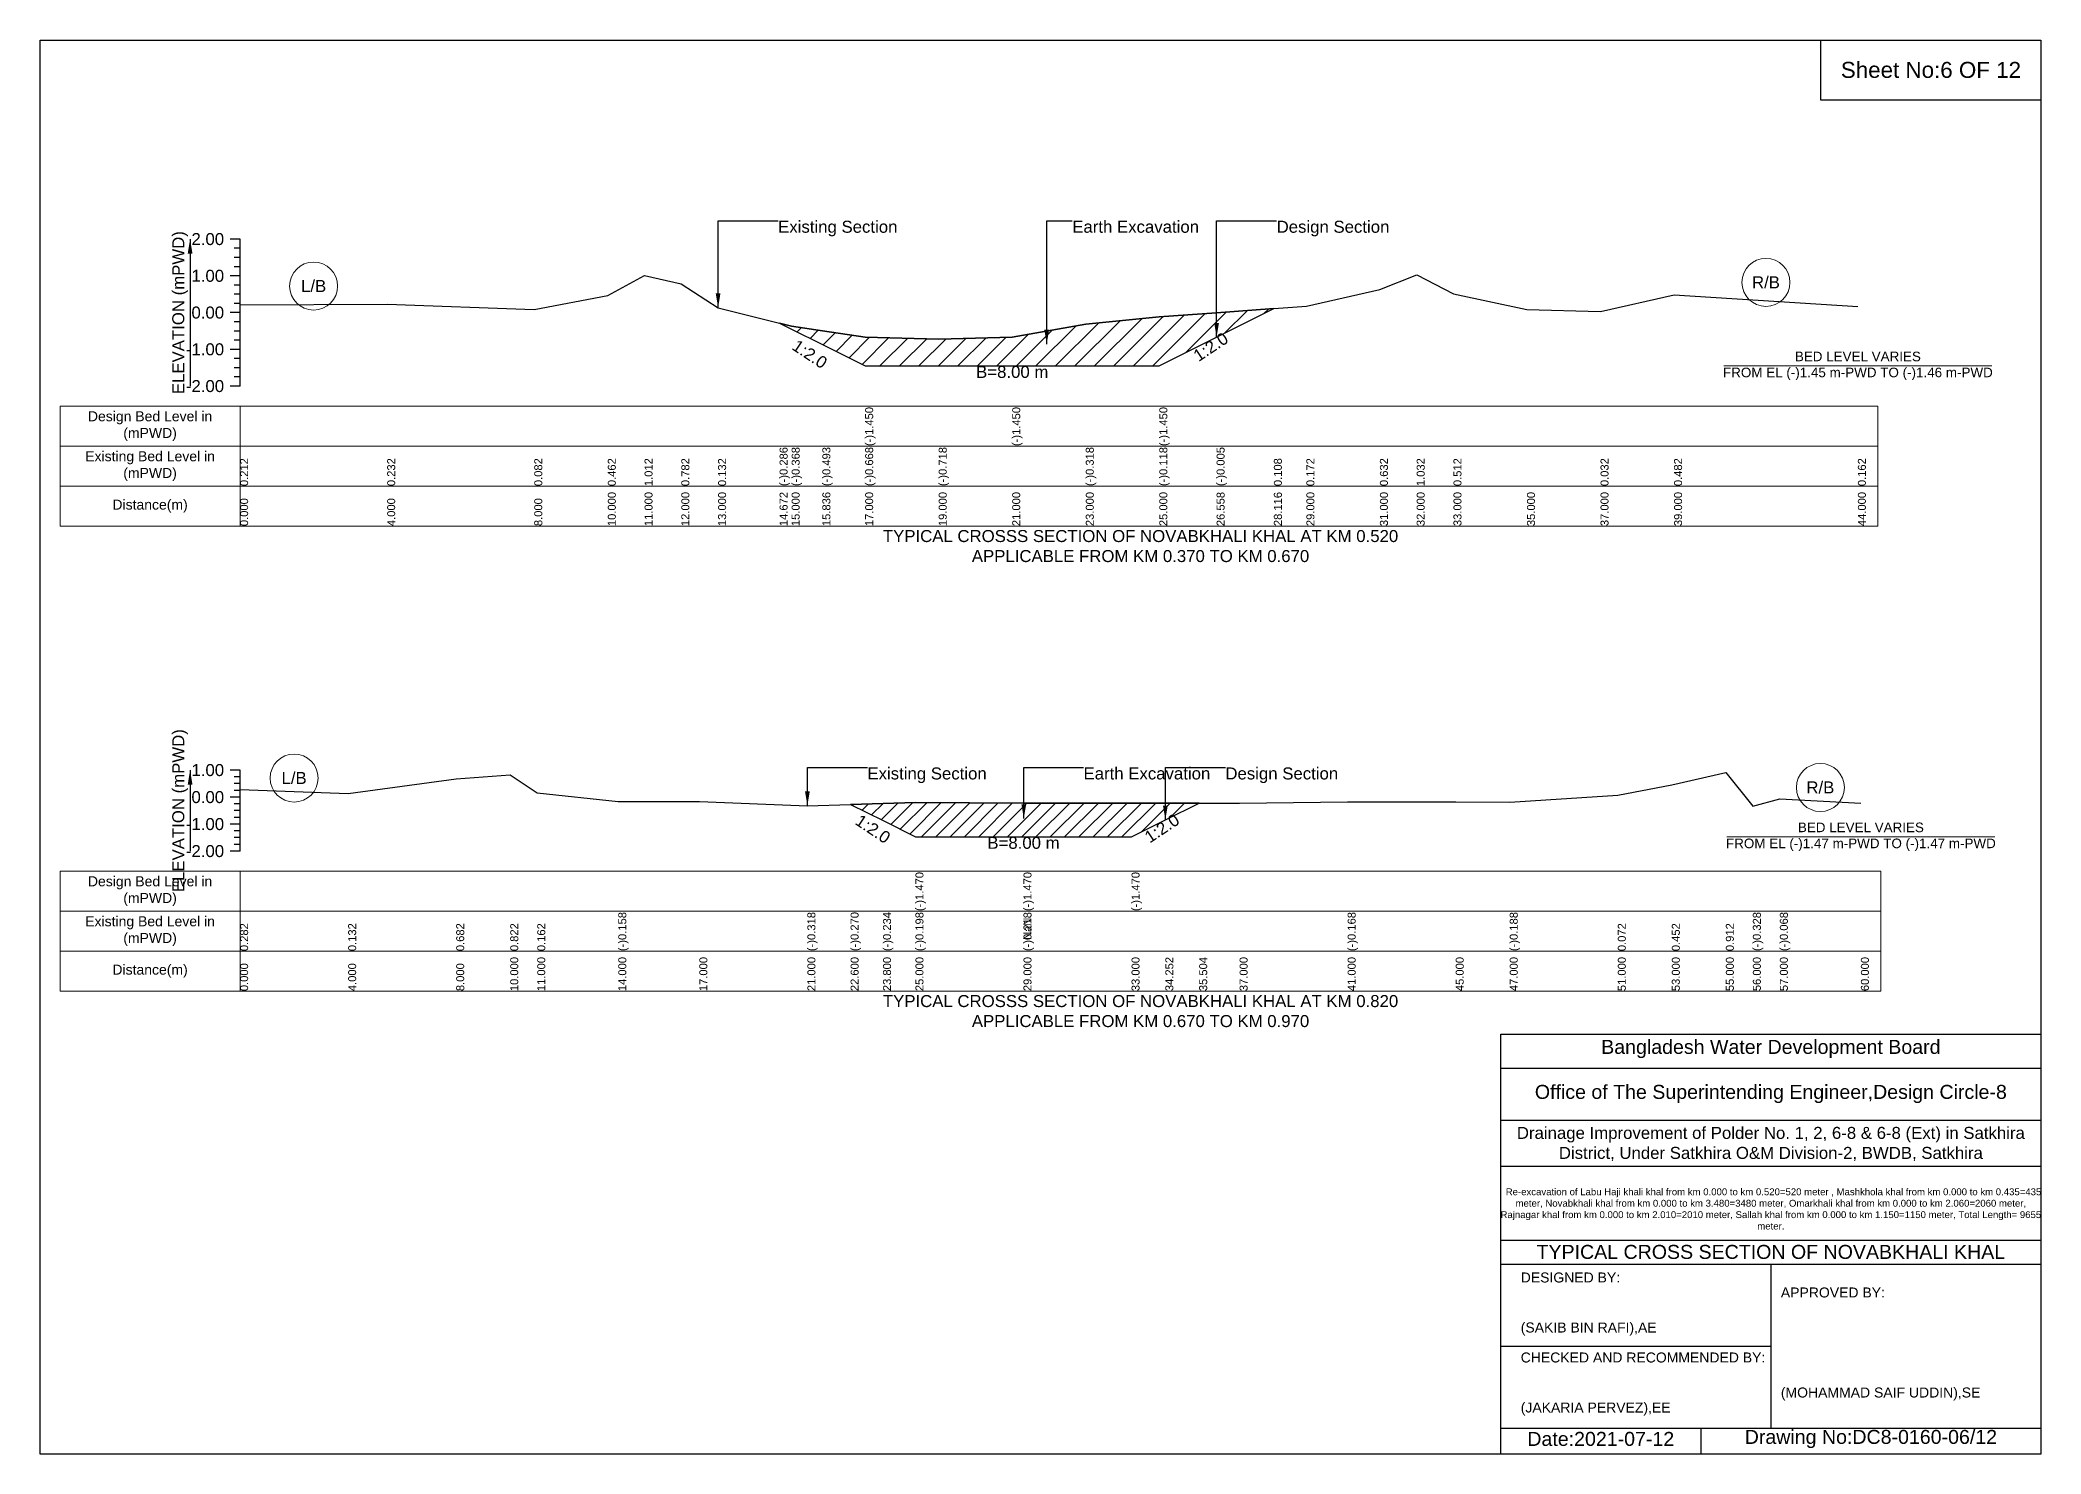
# Model space of a CAD drawing. Header units: inches. Extents: x 91000 to 648000, y -5656 to 141.
# Drawn here: x 300000 to 308000, y -5656 to 0 of the extents above; entities that cross this region are included whole.
import ezdxf

# ---------------------------------------------------------------- set-up
doc = ezdxf.new("R2010")
doc.units = ezdxf.units.IN
doc.header["$LTSCALE"] = 7
doc.header["$MEASUREMENT"] = 0
for name, color, linetype, lineweight in [('Cross section Data Border', 7, 'Continuous', 9), ('Cross Section Labels', 7, 'Continuous', 9), ('Existing_Bed_Level for Xsection', 7, 'Continuous', 25)]:
    doc.layers.add(name, color=color, linetype=linetype, lineweight=lineweight)
doc.styles.get("Standard").update_dxf_attribs({"font": 'arial.ttf'})
doc.dimstyles.get("Standard").update_dxf_attribs({"dimtxt": 0.18, "dimasz": 0.18, "dimexe": 0.18, "dimexo": 0.0625, "dimgap": 0.09, "dimtad": 0, "dimtih": 1, "dimtoh": 1, "dimdec": 4, "dimzin": 0, "dimdsep": 46, "dimtxsty": 'Standard', "dimcen": 0.09, "dimadec": 0, "dimazin": 0, "dimtfac": 1, "dimtdec": 4, "dimtofl": 0, "dimtmove": 0, "dimatfit": 3, "dimfxl": 0, "dimtolj": 1, "dimtzin": 0, "dimarcsym": 0})

msp = doc.modelspace()

# ---------------------------------------------------------------- hatches: boundary and pattern name
at = {"layer": 'Existing_Bed_Level for Xsection'}
h = msp.add_hatch(dxfattribs=at)
h.set_pattern_fill('ANSI31', color=256, scale=441, style=0)
h.paths.add_polyline_path([(302956.8, -1132.5), (303005, -1156.6), (303127.9, -1218), (303299, -1303.6), (303593, -1303.6), (303887, -1303.6), (304181, -1303.6), (304475, -1303.6), (304704, -1189.1), (304933, -1074.6), (304704, -1091.2), (304475, -1107.8), (304181, -1137.2), (303887, -1188.7), (303593, -1196), (303299, -1188.7), (303127.9, -1163), (303005, -1144.5)])
h = msp.add_hatch(dxfattribs=at)
h.set_pattern_fill('ANSI31', color=256, scale=324, style=0)
h.paths.add_polyline_path([(303240.8, -3057.7), (303370.4, -3122.5), (303500, -3187.3), (303932, -3187.3), (304364, -3187.3), (304499.2, -3119.7), (304634.4, -3052.1), (304499.2, -3052.1), (304364, -3052.1), (303932, -3052.1), (303500, -3050), (303370.4, -3053.8)])

# ---------------------------------------------------------------- linework, layer by layer
for points in [[(300000, 0), (308000, 0), (308000, -5656), (300000, -5656)], [(307120, 0), (308000, 0), (308000, -240), (307120, -240)]]:
    msp.add_lwpolyline(points, close=True)
for points in [[(305840, -5656), (305840, -3976), (308000, -3976)], [(305840, -4112), (308000, -4112)], [(305840, -4320), (308000, -4320)], [(305840, -4504), (308000, -4504)], [(305840, -4800), (308000, -4800)], [(305840, -4896), (308000, -4896)], [(306920, -4896), (306920, -5552)], [(305840, -5224), (306920, -5224)], [(305840, -5552), (308000, -5552)], [(306640, -5552), (306640, -5656)]]:
    msp.add_lwpolyline(points)
at = {"layer": 'Cross section Data Border'}
for points in [[(300080, -1464.5), (307348, -1464.5), (307348, -1944.5), (300080, -1944.5)], [(300080, -3324.6), (307360, -3324.6), (307360, -3804.6), (300080, -3804.6)]]:
    msp.add_lwpolyline(points, close=True, dxfattribs=at)
for points in [[(300800, -1464.5), (300800, -1944.5)], [(300080, -1624.5), (307348, -1624.5)], [(300080, -1784.5), (307348, -1784.5)], [(300800, -3324.6), (300800, -3804.6)], [(300080, -3484.6), (307360, -3484.6)], [(300080, -3644.6), (307360, -3644.6)]]:
    msp.add_lwpolyline(points, dxfattribs=at)
at = {"layer": 'Cross Section Labels'}
for points in [[(306732.2, -1303.6), (307803.8, -1303.6)], [(306744.2, -3187.3), (307815.8, -3187.3)]]:
    msp.add_lwpolyline(points, dxfattribs=at)
for centre in [(306900.5, -969.6), (301094, -984.3), (301016, -2952.2), (307118, -2990)]:
    msp.add_circle(centre, 96, dxfattribs=at)
at = {"layer": 'Existing_Bed_Level for Xsection'}
for points in [[(300800, -796.5), (300760, -796.5)], [(300800, -1384.5), (300800, -1237.5), (300800, -1090.5), (300800, -943.5), (300800, -796.5)], [(300800, -833.2), (300776, -833.2)], [(300800, -870), (300776, -870)], [(300800, -943.5), (300760, -943.5)], [(300800, -906.7), (300776, -906.7)], [(300800, -1059.3), (301388, -1056.3), (301976, -1078.4), (302270, -1022.5), (302417, -941.7), (302564, -975.5), (302711, -1071), (302956.8, -1132.5), (303005, -1144.5), (303127.9, -1163), (303299, -1188.7), (303299, -1188.7), (303593, -1196), (303887, -1188.7), (303887, -1188.7), (304181, -1137.2), (304475, -1107.8), (304475, -1107.8), (304704, -1091.2), (304933, -1074.6), (305063, -1065.2), (305357, -997.5), (305504, -938.8), (305651, -1015.2), (305945, -1078.4), (306239, -1085.8), (306533, -1019.6), (307268, -1066.6)], [(300800, -980.2), (300776, -980.2)], [(300800, -1017), (300776, -1017)], [(300800, -1090.5), (300760, -1090.5)], [(300800, -1053.7), (300776, -1053.7)], [(300800, -1127.2), (300776, -1127.2)], [(300800, -1164), (300776, -1164)], [(300800, -1237.5), (300760, -1237.5)], [(300800, -1200.7), (300776, -1200.7)], [(300800, -1274.2), (300776, -1274.2)], [(300800, -1311), (300776, -1311)], [(300800, -1347.7), (300776, -1347.7)], [(300800, -1384.5), (300760, -1384.5)], [(300800, -2920.6), (300760, -2920.6)], [(300800, -2947.6), (300776, -2947.6)], [(300800, -3244.6), (300800, -3136.6), (300800, -3028.6), (300800, -2920.6)], [(300800, -2998.1), (301232, -3014.3), (301664, -2954.9), (301880, -2939.8), (301988, -3011.1), (302312, -3045.6), (302636, -3045.6), (303068, -3062.9), (303240.8, -3057.7), (303370.4, -3053.8), (303500, -3050), (303500, -3050), (303932, -3052.1), (303932, -3052.1), (304364, -3052.1), (304364, -3052.1), (304499.2, -3052.1), (304634.4, -3052.1), (304796, -3052.1), (305228, -3046.7), (305660, -3046.7), (305876, -3048.9), (306308, -3020.8), (306524, -2979.8), (306740, -2930.1), (306848, -3064), (306956, -3035.9), (307280, -3052.1)], [(300800, -3028.6), (300760, -3028.6)], [(300800, -2974.6), (300776, -2974.6)], [(300800, -3001.6), (300776, -3001.6)], [(300800, -3055.6), (300776, -3055.6)], [(300800, -3082.6), (300776, -3082.6)], [(300800, -3109.6), (300776, -3109.6)], [(300800, -3136.6), (300760, -3136.6)], [(300800, -3163.6), (300776, -3163.6)], [(300800, -3190.6), (300776, -3190.6)], [(300800, -3244.6), (300760, -3244.6)], [(300800, -3217.6), (300776, -3217.6)]]:
    msp.add_lwpolyline(points, dxfattribs=at)
for points in [[(302956.8, -1132.5), (303005, -1156.6), (303127.9, -1218), (303299, -1303.6), (303299, -1303.6), (303593, -1303.6), (303887, -1303.6), (303887, -1303.6), (304181, -1303.6), (304475, -1303.6), (304475, -1303.6), (304704, -1189.1), (304933, -1074.6), (304704, -1091.2), (304475, -1107.8), (304475, -1107.8), (304181, -1137.2), (303887, -1188.7), (303887, -1188.7), (303593, -1196), (303299, -1188.7), (303299, -1188.7), (303127.9, -1163), (303005, -1144.5)], [(303240.8, -3057.7), (303370.4, -3122.5), (303500, -3187.3), (303500, -3187.3), (303932, -3187.3), (303932, -3187.3), (304364, -3187.3), (304364, -3187.3), (304499.2, -3119.7), (304634.4, -3052.1), (304634.4, -3052.1), (304634.4, -3052.1), (304499.2, -3052.1), (304364, -3052.1), (304364, -3052.1), (303932, -3052.1), (303932, -3052.1), (303500, -3050), (303500, -3050), (303370.4, -3053.8)]]:
    msp.add_lwpolyline(points, close=True, dxfattribs=at)

# ---------------------------------------------------------------- texts
at = {"attachment_point": 5}
for s, insert, char_height in [('Sheet No:6 OF 12', (307560, -120), 64), ('Bangladesh Water Development Board', (306920, -4036), 56), ('Office of The Superintending Engineer,Design Circle-8', (306920, -4216), 56)]:
    msp.add_mtext(s, dxfattribs=dict(at, insert=insert, char_height=char_height))
for s, insert, char_height, width, attachment_point in [('Drainage Improvement of Polder No. 1, 2, 6-8 & 6-8 (Ext) in Satkhira District, Under Satkhira O&M Division-2, BWDB, Satkhira', (306920, -4416), 48, 2240, 5), ('  Re-excavation of Labu Haji khali khal from km 0.000 to km 0.520=520 meter , Mashkhola khal from km 0.000 to km 0.435=435 meter, Novabkhali khal from km 0.000 to km 3.480=3480 meter, Omarkhali khal from km 0.000 to km 2.060=2060 meter, Rajnagar khal from km 0.000 to km 2.010=2010 meter, Sallah khal from km 0.000 to km 1.150=1150 meter, Total Length= 9655 meter. ', (306920, -4676), 27.4148, 2160, 5), ('TYPICAL CROSS SECTION OF NOVABKHALI KHAL', (306920, -4848), 56, 2240, 5), ('DESIGNED BY:\\P\\P\\P(SAKIB BIN RAFI),AE', (305920, -5056), 40, 1120, 4), ('APPROVED BY:\\P\\P\\P\\P\\P\\P(MOHAMMAD SAIF UDDIN),SE', (306960, -5216), 40, 1120, 4), ('CHECKED AND RECOMMENDED BY:\\P\\P\\P(JAKARIA PERVEZ),EE', (305920, -5376), 40, 1120, 4), ('Date:2021-07-12', (306240, -5596), 56, 1120, 5), ('Drawing No:DC8-0160-06/12', (307320, -5596), 56, 1760, 5)]:
    msp.add_mtext(s, dxfattribs=dict(insert=insert, char_height=char_height, width=width, attachment_point=attachment_point))
at = {"layer": 'Cross section Data Border', "char_height": 40, "width": 640, "attachment_point": 5}
for s, insert in [('Design Bed Level in (mPWD)', (300440, -1544.5)), ('Existing Bed Level in (mPWD)', (300440, -1704.5)), ('Distance(m)', (300440, -1864.5)), ('Design Bed Level in (mPWD)', (300440, -3404.6)), ('Existing Bed Level in (mPWD)', (300440, -3564.6)), ('Distance(m)', (300440, -3724.6))]:
    msp.add_mtext(s, dxfattribs=dict(at, insert=insert))
at = {"layer": 'Cross Section Labels'}
for s, insert, char_height, attachment_point in [('Existing Section', (302951, -723), 48, 1), ('Earth Excavation', (304127, -723), 48, 1), ('Design Section', (304944, -723), 48, 1), ('L/B', (301094, -984.3), 48, 5), ('R/B', (306900.5, -969.6), 48, 5), ('BED LEVEL VARIES \\PFROM EL (-)1.45 m-PWD TO (-)1.46 m-PWD', (307268, -1303.6), 38.4, 5), ('B=8.00 m', (303887, -1303.6), 48, 2), ('TYPICAL CROSSS SECTION OF NOVABKHALI KHAL AT KM 0.520\\PAPPLICABLE FROM KM 0.370 TO KM 0.670', (304400, -2024.5), 48, 5), ('L/B', (301016, -2952.2), 48, 5), ('Existing Section', (303308, -2909.8), 48, 1), ('Earth Excavation', (304172, -2909.8), 48, 1), ('Design Section', (304739.2, -2909.8), 48, 1), ('R/B', (307118, -2990), 48, 5), ('B=8.00 m', (303932, -3187.3), 48, 2), ('BED LEVEL VARIES \\PFROM EL (-)1.47 m-PWD TO (-)1.47 m-PWD', (307280, -3187.3), 38.4, 5), ('TYPICAL CROSSS SECTION OF NOVABKHALI KHAL AT KM 0.820\\PAPPLICABLE FROM KM 0.670 TO KM 0.970', (304400, -3884.6), 48, 5)]:
    msp.add_mtext(s, dxfattribs=dict(at, insert=insert, char_height=char_height, attachment_point=attachment_point))
at = {"layer": 'Cross Section Labels', "char_height": 48, "attachment_point": 2}
for insert, rotation in [((304667.3, -1207.5), 33.69007), ((303091.1, -1236.4), 326.30993), ((303343.4, -3136), 326.30993), ((304472.2, -3133.2), 33.69007)]:
    msp.add_mtext('1:2.0', dxfattribs=dict(at, insert=insert, rotation=rotation))
at = {"layer": 'Existing_Bed_Level for Xsection', "rotation": 90}
for s, insert, char_height, attachment_point in [('ELEVATION (mPWD)', (300560, -1090.5), 48, 5), ('(-)1.450', (303299, -1624.5), 32, 1), ('(-)1.450', (303887, -1624.5), 32, 1), ('(-)1.450', (304475, -1624.5), 32, 1), ('0.212', (300800, -1784.5), 32, 1), ('0.232', (301388, -1784.5), 32, 1), ('0.082', (301976, -1784.5), 32, 1), ('0.082', (301976, -1784.5), 32, 1), ('0.462', (302270, -1784.5), 32, 1), ('1.012', (302417, -1784.5), 32, 1), ('0.782', (302564, -1784.5), 32, 1), ('0.132', (302711, -1784.5), 32, 1), ('(-)0.286', (302956.8, -1784.5), 32, 1), ('(-)0.368', (303005, -1784.5), 32, 1), ('(-)0.493', (303127.9, -1784.5), 32, 1), ('(-)0.668', (303299, -1784.5), 32, 1), ('(-)0.668', (303299, -1784.5), 32, 1), ('(-)0.668', (303299, -1784.5), 32, 1), ('(-)0.668', (303299, -1784.5), 32, 1), ('(-)0.668', (303299, -1784.5), 32, 1), ('(-)0.668', (303299, -1784.5), 32, 1), ('(-)0.718', (303593, -1784.5), 32, 1), ('(-)0.318', (304181, -1784.5), 32, 1), ('(-)0.118', (304475, -1784.5), 32, 1), ('(-)0.118', (304475, -1784.5), 32, 1), ('(-)0.118', (304475, -1784.5), 32, 1), ('(-)0.005', (304704, -1784.5), 32, 1), ('0.108', (304933, -1784.5), 32, 1), ('0.172', (305063, -1784.5), 32, 1), ('0.632', (305357, -1784.5), 32, 1), ('1.032', (305504, -1784.5), 32, 1), ('0.512', (305651, -1784.5), 32, 1), ('0.032', (306239, -1784.5), 32, 1), ('0.482', (306533, -1784.5), 32, 1), ('0.162', (307268, -1784.5), 32, 1), ('0.000', (300800, -1944.5), 32, 1), ('4.000', (301388, -1944.5), 32, 1), ('8.000', (301976, -1944.5), 32, 1), ('10.000', (302270, -1944.5), 32, 1), ('11.000', (302417, -1944.5), 32, 1), ('12.000', (302564, -1944.5), 32, 1), ('13.000', (302711, -1944.5), 32, 1), ('14.672', (302956.8, -1944.5), 32, 1), ('15.000', (303005, -1944.5), 32, 1), ('15.836', (303127.9, -1944.5), 32, 1), ('17.000', (303299, -1944.5), 32, 1), ('17.000', (303299, -1944.5), 32, 1), ('17.000', (303299, -1944.5), 32, 1), ('19.000', (303593, -1944.5), 32, 1), ('21.000', (303887, -1944.5), 32, 1), ('21.000', (303887, -1944.5), 32, 1), ('21.000', (303887, -1944.5), 32, 1), ('23.000', (304181, -1944.5), 32, 1), ('25.000', (304475, -1944.5), 32, 1), ('25.000', (304475, -1944.5), 32, 1), ('25.000', (304475, -1944.5), 32, 1), ('26.558', (304704, -1944.5), 32, 1), ('28.116', (304933, -1944.5), 32, 1), ('29.000', (305063, -1944.5), 32, 1), ('31.000', (305357, -1944.5), 32, 1), ('32.000', (305504, -1944.5), 32, 1), ('33.000', (305651, -1944.5), 32, 1), ('35.000', (305945, -1944.5), 32, 1), ('37.000', (306239, -1944.5), 32, 1), ('39.000', (306533, -1944.5), 32, 1), ('44.000', (307268, -1944.5), 32, 1), ('ELEVATION (mPWD)', (300560, -3082.6), 48, 5), ('(-)1.470', (303500, -3484.6), 32, 1), ('(-)1.470', (303932, -3484.6), 32, 1), ('(-)1.470', (304364, -3484.6), 32, 1), ('(-)0.158', (302312, -3644.6), 32, 1), ('(-)0.158', (302312, -3644.6), 32, 1), ('(-)0.318', (303068, -3644.6), 32, 1), ('(-)0.270', (303240.8, -3644.6), 32, 1), ('(-)0.234', (303370.4, -3644.6), 32, 1), ('(-)0.198', (303500, -3644.6), 32, 1), ('(-)0.198', (303500, -3644.6), 32, 1), ('(-)0.198', (303500, -3644.6), 32, 1), ('(-)0.218', (303932, -3644.6), 32, 1), ('(-)0.218', (303932, -3644.6), 32, 1), ('(-)0.218', (303932, -3644.6), 32, 1), ('(-)0.218', (303932, -3644.6), 32, 1), ('(-)0.218', (303932, -3644.6), 32, 1), ('(-)0.218', (303932, -3644.6), 32, 1), ('(-)0.218', (303932, -3644.6), 32, 1), ('(-)0.218', (303932, -3644.6), 32, 1), ('(-)0.218', (303932, -3644.6), 32, 1), ('(-)NaN', (303932, -3644.6), 32, 1), ('(-)0.168', (305228, -3644.6), 32, 1), ('(-)0.168', (305228, -3644.6), 32, 1), ('(-)0.188', (305876, -3644.6), 32, 1), ('(-)0.328', (306848, -3644.6), 32, 1), ('(-)0.068', (306956, -3644.6), 32, 1), ('0.282', (300800, -3644.6), 32, 1), ('0.132', (301232, -3644.6), 32, 1), ('0.682', (301664, -3644.6), 32, 1), ('0.822', (301880, -3644.6), 32, 1), ('0.162', (301988, -3644.6), 32, 1), ('0.072', (306308, -3644.6), 32, 1), ('0.452', (306524, -3644.6), 32, 1), ('0.912', (306740, -3644.6), 32, 1), ('10.000', (301880, -3804.6), 32, 1), ('11.000', (301988, -3804.6), 32, 1), ('14.000', (302312, -3804.6), 32, 1), ('17.000', (302636, -3804.6), 32, 1), ('21.000', (303068, -3804.6), 32, 1), ('22.600', (303240.8, -3804.6), 32, 1), ('23.800', (303370.4, -3804.6), 32, 1), ('25.000', (303500, -3804.6), 32, 1), ('25.000', (303500, -3804.6), 32, 1), ('25.000', (303500, -3804.6), 32, 1), ('29.000', (303932, -3804.6), 32, 1), ('29.000', (303932, -3804.6), 32, 1), ('29.000', (303932, -3804.6), 32, 1), ('33.000', (304364, -3804.6), 32, 1), ('33.000', (304364, -3804.6), 32, 1), ('33.000', (304364, -3804.6), 32, 1), ('34.252', (304499.2, -3804.6), 32, 1), ('35.504', (304634.4, -3804.6), 32, 1), ('37.000', (304796, -3804.6), 32, 1), ('41.000', (305228, -3804.6), 32, 1), ('45.000', (305660, -3804.6), 32, 1), ('47.000', (305876, -3804.6), 32, 1), ('51.000', (306308, -3804.6), 32, 1), ('53.000', (306524, -3804.6), 32, 1), ('55.000', (306740, -3804.6), 32, 1), ('56.000', (306848, -3804.6), 32, 1), ('57.000', (306956, -3804.6), 32, 1), ('60.000', (307280, -3804.6), 32, 1), ('0.000', (300800, -3804.6), 32, 1), ('4.000', (301232, -3804.6), 32, 1), ('8.000', (301664, -3804.6), 32, 1)]:
    msp.add_mtext(s, dxfattribs=dict(at, insert=insert, char_height=char_height, attachment_point=attachment_point))
at = {"layer": 'Existing_Bed_Level for Xsection', "char_height": 48, "attachment_point": 6}
for s, insert in [('2.00', (300736, -796.5)), ('1.00', (300736, -943.5)), ('0.00', (300736, -1090.5)), ('-1.00', (300736, -1237.5)), ('-2.00', (300736, -1384.5)), ('1.00', (300736, -2920.6)), ('0.00', (300736, -3028.6)), ('-1.00', (300736, -3136.6)), ('-2.00', (300736, -3244.6))]:
    msp.add_mtext(s, dxfattribs=dict(at, insert=insert))

# ---------------------------------------------------------------- leaders
at = {"layer": 'Cross Section Labels', "annotation_type": 0, "has_hookline": 1, "hookline_direction": 0}
for points, text_width in [([(302711, -1071), (302711, -723), (302950.9, -723)], 467.2), ([(304024.9, -1216.3), (304024.9, -723), (304126.9, -723)], 497), ([(304704, -1189.1), (304704, -723), (304943.9, -723)], 441.2), ([(303068, -3062.9), (303068, -2909.8), (303307.9, -2909.8)], 467.2), ([(303933.2, -3114.4), (303933.2, -2909.8), (304171.9, -2909.8)], 497), ([(304499.2, -3119.7), (304499.2, -2909.8), (304739.1, -2909.8)], 441.2)]:
    msp.add_leader(points, dimstyle='Standard', override={"dimasz": 57.6}, dxfattribs=dict(at, text_width=text_width))
at = {"layer": 'Existing_Bed_Level for Xsection'}
for points in [[(300600, -796.5), (300600, -1384.5)], [(300600, -2920.6), (300600, -3244.6)]]:
    msp.add_leader(points, dimstyle='Standard', override={"dimasz": 57.6}, dxfattribs=at)

doc.saveas('drawing.dxf')
